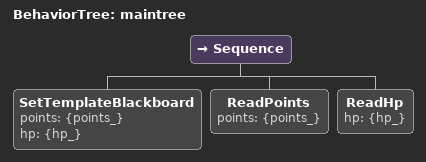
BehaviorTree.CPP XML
<?xml version="1.0" encoding="UTF-8"?>
<root BTCPP_format="4">
  <BehaviorTree ID="maintree">
    <Sequence>
      <SetTemplateBlackboard points="{points_}"
                          hp="{hp_}"/>
      <ReadPoints points="{points_}"/>
      <ReadHp hp="{hp_}"/>
    </Sequence>
  </BehaviorTree>

</root>
